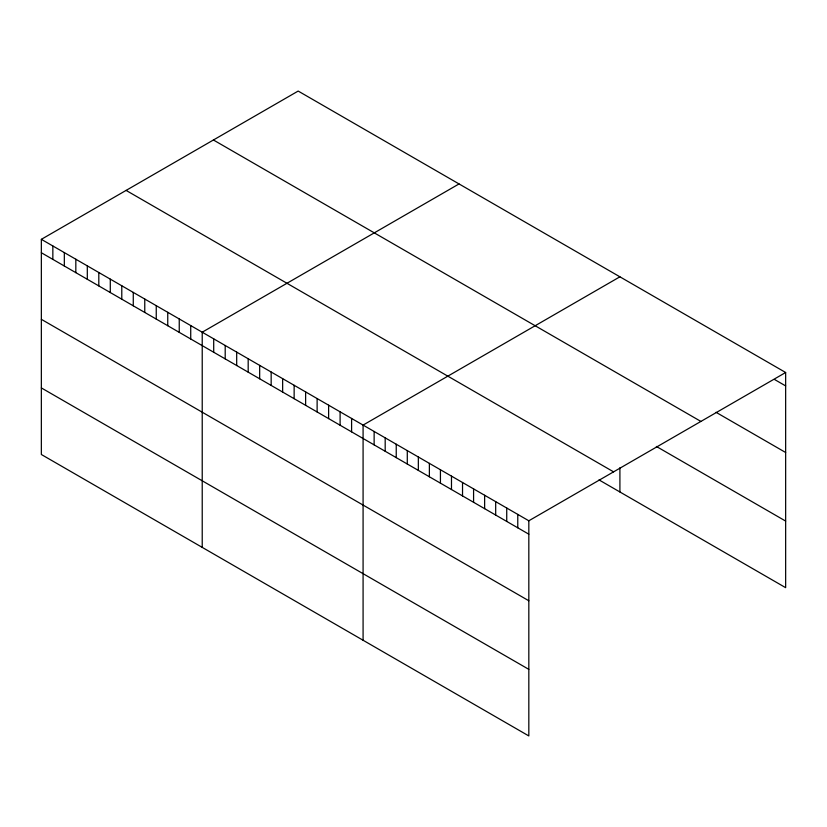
<?xml version="1.0" encoding="UTF-8"?>
<svg xmlns="http://www.w3.org/2000/svg" width="827" height="827" viewBox="0 0 827 827"><rect width="100%" height="100%" fill="white"/><g stroke="black" fill="none" stroke-linecap="round" stroke-linejoin="round"><path stroke-width="1.24" d="M41.35 239.334L528.825 520.783L528.825 735.937L41.35 454.499L41.35 239.334L298.175 91.063L785.65 372.501L785.65 587.666L599.017 479.908M459.037 183.935L202.222 332.206L202.222 547.371M619.909 276.807L363.084 425.088L363.084 640.253M528.825 520.783L785.65 372.501M774.599 379.531L785.65 385.909M716.037 412.301L785.65 452.493M213.418 139.99L700.903 421.429M656.369 446.446L785.65 521.082M126.097 190.406L613.582 471.845M41.35 252.742L528.825 534.19M41.35 319.325L528.825 600.764M41.35 387.915L528.825 669.363M619.909 467.762L619.909 491.972M517.774 514.394L517.774 527.802M506.734 508.016L506.734 521.423M495.683 501.638L495.683 515.045M484.632 495.259L484.632 508.667M473.582 488.881L473.582 502.289M462.531 482.503L462.531 495.911M451.48 476.125L451.48 489.532M440.429 469.746L440.429 483.154M429.378 463.368L429.378 476.776M418.338 456.98L418.338 470.387M407.287 450.601L407.287 464.009M396.236 444.223L396.236 457.631M385.186 437.845L385.186 451.253M374.135 431.467L374.135 444.874M351.599 418.452L351.599 431.859M340.104 411.815L340.104 425.223M328.619 405.189L328.619 418.596M317.123 398.552L317.123 411.96M305.628 391.915L305.628 405.323M294.143 385.279L294.143 398.686M282.648 378.652L282.648 392.06M271.163 372.016L271.163 385.423M259.668 365.379L259.668 378.787M248.183 358.742L248.183 372.15M236.687 352.116L236.687 365.524M225.202 345.479L225.202 358.887M213.707 338.843L213.707 352.25M190.727 325.58L190.727 338.987M179.242 318.943L179.242 332.351M167.747 312.306L167.747 325.714M156.251 305.67L156.251 319.088M144.766 299.043L144.766 312.451M133.271 292.407L133.271 305.814M121.786 285.77L121.786 299.178M110.291 279.144L110.291 292.551M98.806 272.507L98.806 285.915M87.311 265.87L87.311 279.278M75.826 259.233L75.826 272.641M64.33 252.607L64.33 266.015M52.845 245.97L52.845 259.378"/></g></svg>
